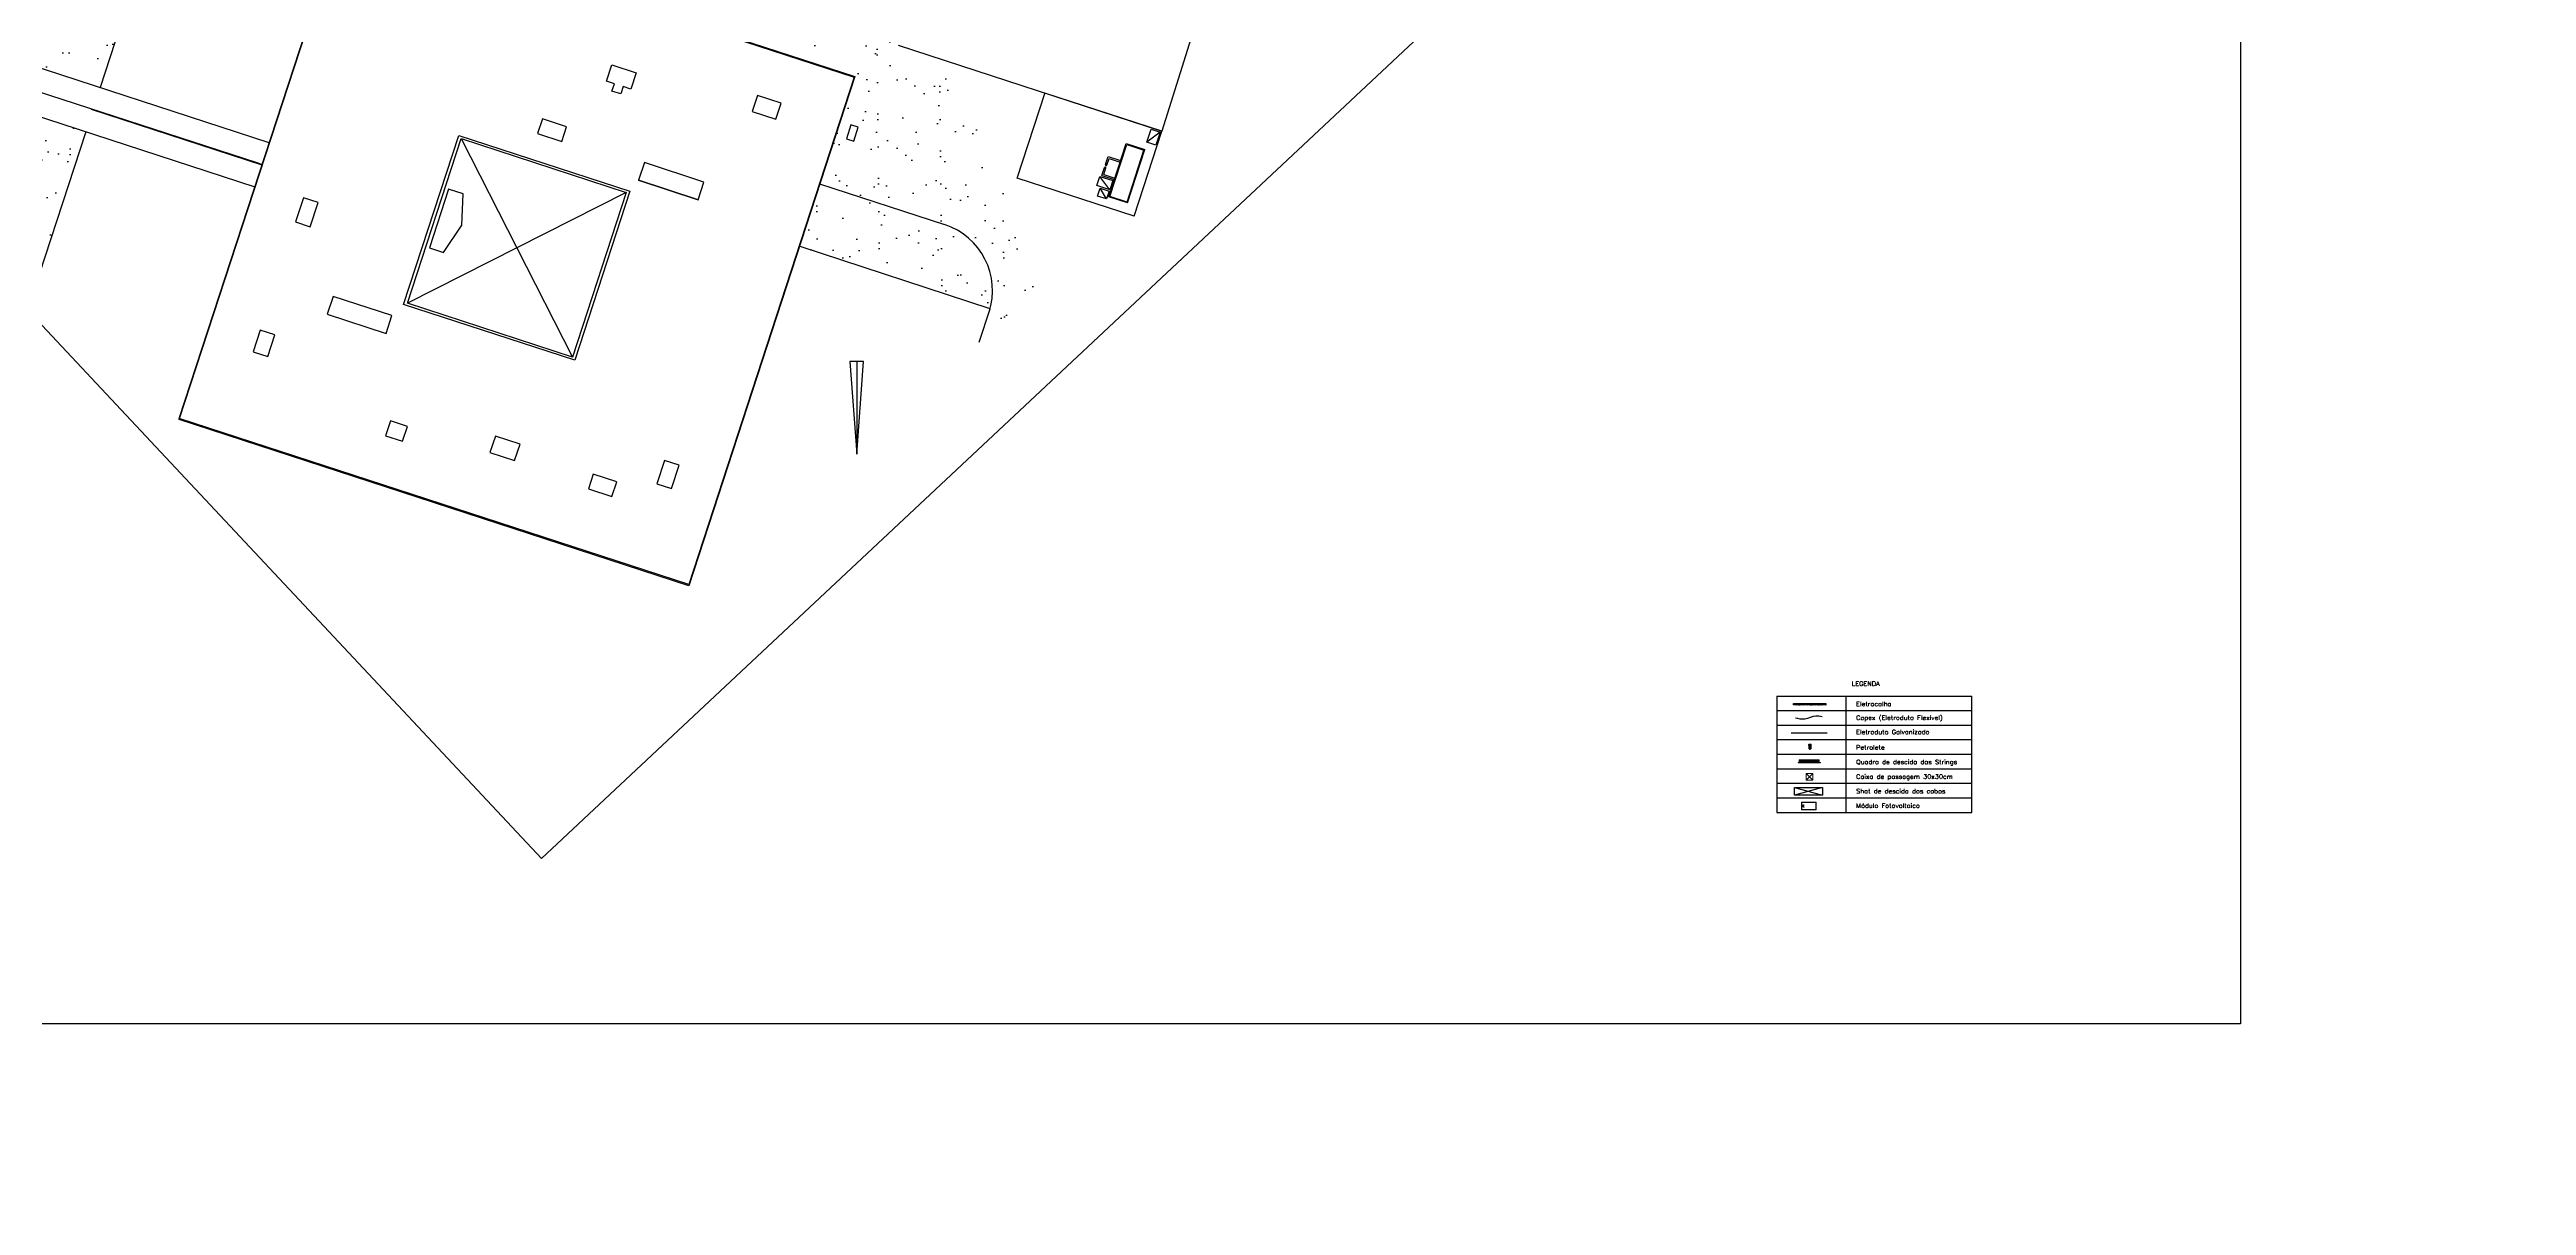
# Model space of a CAD drawing. Header units: metres. Extents: x 1796 to 5645, y -4719 to 2384.
# Drawn here: x 1957.2 to 2277.3, y -1421.4 to -1271.9 of the extents above; entities that cross this region are included whole.
import ezdxf

# ---------------------------------------------------------------- set-up
doc = ezdxf.new("R2010")
doc.units = ezdxf.units.M
doc.header["$MEASUREMENT"] = 0
doc.linetypes.add('BSB2F2-ARQ-PLAN-CORE-13-15P-ZA$1${ Batten }', pattern=[0])
doc.layers.get('0').update_dxf_attribs({"linetype": 'CONTINUOUS'})
for name, color, linetype in [('ARQUITETURA', 253, 'CONTINUOUS'), ('COPEX', 4, 'BSB2F2-ARQ-PLAN-CORE-13-15P-ZA$1${ Batten }'), ('ELETROCALHA', 2, 'CONTINUOUS'), ('ELETRODUTOS', 30, 'CONTINUOUS'), ('MÓDULOS FV', 7, 'CONTINUOUS'), ('SHAFT', 6, 'CONTINUOUS'), ('TEXTO', 1, 'CONTINUOUS')]:
    doc.layers.add(name, color=color, linetype=linetype)
for name, color, linetype, lineweight in [('Condulete', 3, 'CONTINUOUS', 9), ('MODULOS_PV', 2, 'CONTINUOUS', 9), ('String Box', 3, 'CONTINUOUS', 9)]:
    doc.layers.add(name, color=color, linetype=linetype, lineweight=lineweight)
doc.styles.add('S20', font='SIMPLEX.shx', dxfattribs={"width": 1.1, "height": 0.2})
pattern_1 = [(350.62296, (1466.5355, -762.2295), (4.089919, 4.08927), [0, -4.56, 0, -5.1, 0, -4.875]), (320.623, (1466.5355, -762.2295), (9.808834, 1.91215), [0, -2.46, 0, -4.11, 0, -1.575]), (280.62296, (1464.013, -759.536), (6.39856, -6.807323), [0, -1.5, 0, -5.4, 0, -7.05]), (270.623, (1464.013, -759.536), (8.08648, -4.78256), [0, -0.75, 0, -3.54, 0, -4.05])]

# ---------------------------------------------------------------- blocks, each defined once
blk = doc.blocks.new('modulo')
at = {"layer": 'MODULOS_PV', "color": 8}
for p, q in [((-1.38, 1.34), (-1.43, 1.34)), ((-0.75, 2.01), (-0.75, 2.06)), ((-0.05, 0.1), (-0.05, 0.05)), ((0.58, 0.77), (0.63, 0.77))]:
    blk.add_line(p, q, dxfattribs=at)
for points in [[(-1.43, 1.34), (-0.75, 2.06), (0.63, 0.77), (-0.05, 0.05)], [(-1.38, 1.34), (-0.75, 2.01), (0.58, 0.77), (-0.05, 0.1)]]:
    blk.add_lwpolyline(points, close=True, dxfattribs=at)
for points in [[(-0.96, 1.5), (-0.93, 1.48), (-0.92, 1.49), (-0.94, 1.51)], [(-0.88, 1.58), (-0.86, 1.56), (-0.87, 1.55), (-0.89, 1.57)]]:
    blk.add_lwpolyline(points, dxfattribs=at)
at = {"layer": 'MODULOS_PV', "color": 1}
blk.add_circle((-0.96, 1.4), 0.0332, dxfattribs=at)
at = {"layer": 'MODULOS_PV', "color": 8}
blk.add_circle((-0.79, 1.59), 0.0332, dxfattribs=at)
blk.add_open_spline([(-0.99, 1.47), (-1.01, 1.49), (-1.03, 1.51), (-1.05, 1.53), (-1.05, 1.53), (-1.05, 1.53), (-1.05, 1.54), (-1.05, 1.54), (-1.05, 1.54), (-1.01, 1.58), (-0.97, 1.63), (-0.92, 1.67), (-0.92, 1.67), (-0.92, 1.67), (-0.92, 1.67), (-0.92, 1.67), (-0.92, 1.67), (-0.9, 1.65), (-0.88, 1.63), (-0.86, 1.61), (-0.85, 1.61), (-0.85, 1.61), (-0.85, 1.61), (-0.85, 1.61), (-0.86, 1.61), (-0.9, 1.56), (-0.94, 1.52), (-0.98, 1.47), (-0.98, 1.47), (-0.98, 1.47), (-0.98, 1.47), (-0.98, 1.47), (-0.99, 1.47)], degree=3, knots=[0, 0, 0, 0, 1, 1, 1, 1.002534, 1.003925, 1.008052, 1.008052, 1.008052, 2.008052, 2.008052, 2.008052, 2.012179, 2.01357, 2.016104, 2.016104, 2.016104, 3.016104, 3.016104, 3.016104, 3.018638, 3.02003, 3.024156, 3.024156, 3.024156, 4.024156, 4.024156, 4.024156, 4.028283, 4.029675, 4.032208, 4.032208, 4.032208, 4.032208], dxfattribs=at)
at = {"layer": 'MODULOS_PV', "color": 1, "insert": (-1, 1.41), "char_height": 0.0572, "width": 0.1075, "attachment_point": 1, "rotation": 46.8722}
blk.add_mtext('+', dxfattribs=at)
at = {"layer": 'MODULOS_PV', "color": 8, "insert": (-0.83, 1.6), "char_height": 0.0572, "width": 0.1075, "attachment_point": 1, "rotation": 46.8722}
blk.add_mtext('-', dxfattribs=at)
blk = doc.blocks.new('CAIXA DE PASSAGEM 30x30')
at = {"layer": 'Condulete'}
for p, q in [((1935.03, -1138.37), (1935.03, -1138.07)), ((1935.03, -1138.07), (1935.33, -1138.07)), ((1935.33, -1138.07), (1935.03, -1138.37)), ((1935.03, -1138.07), (1935.33, -1138.37)), ((1935.33, -1138.37), (1935.03, -1138.37)), ((1935.33, -1138.07), (1935.33, -1138.37))]:
    blk.add_line(p, q, dxfattribs=at)
blk = doc.blocks.new('PETROLETE TIPO  X')
at = {"layer": 'ELETRODUTOS'}
h = blk.add_hatch(color=3, dxfattribs=at)
h.dxf.hatch_style = 1
h.paths.add_polyline_path([(1995.913, -1126.122), (1995.98, -1126.122), (1995.98, -1125.993), (1995.913, -1125.993)])
at = {"layer": 'Condulete'}
blk.add_lwpolyline([(1995.98, -1125.993), (1995.98, -1126.122), (1995.913, -1126.122), (1995.913, -1125.993)], close=True, dxfattribs=at)
blk = doc.blocks.new('BOX')
at = {"layer": 'Condulete'}
blk.add_lwpolyline([(1995.83, -1126.029), (1995.818, -1126.029), (1995.818, -1126.005), (1995.83, -1126.005)], close=True, dxfattribs=at)
at = {"layer": 'ELETRODUTOS', "color": 3, "linetype": 'Continuous'}
for p, q in [((1995.818, -1126.005), (1995.83, -1126.017)), ((1995.818, -1126.007), (1995.83, -1126.019)), ((1995.818, -1126.009), (1995.83, -1126.021)), ((1995.818, -1126.01), (1995.83, -1126.023)), ((1995.818, -1126.012), (1995.83, -1126.024)), ((1995.818, -1126.014), (1995.83, -1126.026)), ((1995.818, -1126.016), (1995.83, -1126.028)), ((1995.818, -1126.018), (1995.83, -1126.029)), ((1995.818, -1126.019), (1995.828, -1126.029)), ((1995.818, -1126.021), (1995.826, -1126.029)), ((1995.818, -1126.023), (1995.824, -1126.029)), ((1995.818, -1126.025), (1995.823, -1126.029)), ((1995.818, -1126.026), (1995.821, -1126.029)), ((1995.818, -1126.028), (1995.819, -1126.029)), ((1995.819, -1126.005), (1995.83, -1126.016)), ((1995.821, -1126.005), (1995.83, -1126.014)), ((1995.823, -1126.005), (1995.83, -1126.012)), ((1995.825, -1126.005), (1995.83, -1126.01)), ((1995.826, -1126.005), (1995.83, -1126.008)), ((1995.828, -1126.005), (1995.83, -1126.007))]:
    blk.add_line(p, q, dxfattribs=at)

msp = doc.modelspace()

# ---------------------------------------------------------------- hatches: boundary and pattern name
at = {"layer": 'ARQUITETURA'}
h = msp.add_hatch(dxfattribs=at)
h.set_pattern_fill('AR-SAND', color=116, scale=3, angle=-46.877, style=0)
h.set_pattern_definition(pattern_1)
edge = h.paths.add_edge_path(flags=16)
edge.add_arc((2066.29, -1207.21), 1.5, 0, 360)
edge = h.paths.add_edge_path(flags=16)
edge.add_arc((2057.6, -1198.56), 1.5, 0, 360)
edge = h.paths.add_edge_path(flags=16)
edge.add_arc((2073.67, -1217.85), 1.5, 0, 360)
edge = h.paths.add_edge_path()
edge.add_line((2077.35, -1309.79), (2085.45, -1302.21))
edge.add_line((2085.45, -1302.21), (2073.24, -1273.43))
edge.add_line((2073.24, -1273.43), (2067.01, -1271.4))
edge.add_line((2067.01, -1271.4), (2078.13, -1237.3))
edge.add_line((2078.13, -1237.3), (2099.86, -1244.38))
edge.add_line((2099.86, -1244.38), (2105.89, -1225.89))
edge.add_line((2105.89, -1225.89), (2099.91, -1223.94))
edge.add_line((2099.91, -1223.94), (2088.66, -1230.95))
edge.add_line((2088.66, -1230.95), (2087.39, -1231.75))
edge.add_line((2087.39, -1231.75), (2081.3, -1221.99))
edge.add_line((2081.3, -1221.99), (2075.32, -1212.4))
edge.add_arc((2015.07, -1249.96), 71, 31.9396, 58.4036)
edge.add_line((2052.27, -1189.48), (2051.64, -1190.5))
edge.add_line((2051.64, -1190.5), (2053.79, -1191.88))
edge.add_line((2053.79, -1191.88), (2048.27, -1200.82))
edge.add_line((2048.27, -1200.82), (2046.14, -1199.88))
edge.add_line((2046.14, -1199.88), (2045.08, -1201.6))
edge.add_line((2045.08, -1201.6), (2040.55, -1199.6))
edge.add_line((2040.55, -1199.6), (2026.15, -1232.21))
edge.add_line((2026.15, -1232.21), (2038.65, -1250.54))
edge.add_line((2038.65, -1250.54), (2041.81, -1254.47))
edge.add_line((2041.81, -1254.47), (2044.46, -1252.42))
edge.add_arc((2056.3, -1243.21), 15, -76.2429, 217.8803, ccw=False)
edge.add_line((2059.86, -1257.78), (2060.07, -1259.08))
edge.add_line((2060.07, -1259.08), (2062.97, -1258.62))
edge.add_line((2062.97, -1258.62), (2063.46, -1261.73))
edge.add_line((2063.46, -1261.73), (2056.4, -1262.84))
edge.add_line((2056.4, -1262.84), (2055.91, -1259.73))
edge.add_line((2055.91, -1259.73), (2057.58, -1259.47))
edge.add_line((2057.58, -1259.47), (2057.38, -1258.17))
edge.add_arc((2056.3, -1243.21), 15, 229.7345, 274.1253, ccw=False)
edge.add_line((2046.6, -1254.65), (2042.75, -1259.16))
edge.add_line((2042.75, -1259.16), (2047.01, -1260.55))
edge.add_line((2047.01, -1260.55), (2045.3, -1265.81))
edge.add_line((2045.3, -1265.81), (2040.35, -1264.19))
edge.add_line((2040.35, -1264.19), (2039.01, -1268.28))
edge.add_line((2039.01, -1268.28), (2061.18, -1275.51))
edge.add_line((2061.18, -1275.51), (2054.05, -1297.38))
edge.add_line((2054.05, -1297.38), (2078.77, -1305.44))
edge.add_line((2078.77, -1305.44), (2077.35, -1309.79))
h = msp.add_hatch(dxfattribs=at)
h.set_pattern_fill('AR-SAND', color=116, scale=3, angle=-46.877, style=0)
h.set_pattern_definition(pattern_1)
h.paths.add_polyline_path([(2034.79, -1266.91), (2036.12, -1262.82), (2037.84, -1257.56), (2034.73, -1253.67), (2018.88, -1233.89), (2026.28, -1217.12), (2011.97, -1217.2), (2000.67, -1213.43), (1986.63, -1224.69), (1972.03, -1221.75), (1972.99, -1243.61), (1943.65, -1251.69), (1938.16, -1268.53), (1963.7, -1276.86), (1970.52, -1255.94), (1992.39, -1263.07), (1995.34, -1254.04)])
h = msp.add_hatch(dxfattribs=at)
h.set_pattern_fill('AR-SAND', color=116, scale=3, angle=-46.877, style=0)
h.set_pattern_definition(pattern_1)
h.paths.add_polyline_path([(1928.94, -1278.52), (1954.32, -1305.62), (1961.84, -1282.56), (1930.9, -1272.47)])
at = {"layer": 'ELETROCALHA'}
h = msp.add_hatch(dxfattribs=at)
h.set_pattern_fill('ANSI36', color=256)
h.set_pattern_definition([(45, (236.07142, -211.76513), (0.066291261, 0.243067956), [0.3125, -0.0625, 0, -0.0625])])
h.paths.add_polyline_path([(2182.61, -1356.48), (2182.61, -1356.68), (2186.78, -1356.69), (2186.78, -1356.49)])
at = {"layer": 'String Box'}
h = msp.add_hatch(dxfattribs=at)
h.set_pattern_fill('ANSI31', color=256, angle=180)
h.set_pattern_definition([(225, (1624.93431, -2030.93644), (0.088388348, -0.088388348), [])])
h.paths.add_polyline_path([(2183.33, -1363.78), (2183.33, -1364.13), (2185.92, -1364.13), (2185.92, -1363.78)])

# ---------------------------------------------------------------- linework, layer by layer
for p, q in [((2180.45, -1355.52), (2180.45, -1364.93)), ((2180.45, -1355.52), (2205.65, -1355.52)), ((2180.45, -1357.4), (2205.65, -1357.4)), ((2189.36, -1355.52), (2189.36, -1364.93)), ((2205.65, -1364.93), (2205.65, -1355.52)), ((2180.45, -1359.28), (2205.65, -1359.28)), ((2180.45, -1361.16), (2205.65, -1361.16)), ((2180.45, -1363.04), (2205.65, -1363.04)), ((2180.45, -1364.93), (2180.45, -1370.57)), ((2180.45, -1364.93), (2205.65, -1364.93)), ((2180.45, -1366.81), (2205.65, -1366.81)), ((2189.36, -1364.93), (2189.36, -1370.57)), ((2205.65, -1370.57), (2205.65, -1364.93)), ((2180.45, -1368.69), (2205.65, -1368.69)), ((2180.45, -1368.69), (2205.65, -1368.69)), ((2180.45, -1370.57), (2205.65, -1370.57))]:
    msp.add_line(p, q)
at = {"layer": 'ARQUITETURA'}
for p, q in [((2020.74, -1376.52), (1823.66, -1166.12)), ((2123.75, -1209.46, 0), (2100.96, -1282.47)), ((2168.97, -1237.68), (2020.74, -1376.52)), ((1973.94, -1319.79), (1995.4, -1253.97)), ((1973.94, -1319.64), (1995.34, -1254.04)), ((1995.34, -1254.04), (2061.18, -1275.51)), ((1995.4, -1253.97), (2061.25, -1275.44)), ((1970.52, -1255.94), (1963.7, -1276.86)), ((1984.12, -1286.63), (1930.73, -1269.27)), ((1985.57, -1283.99), (1938.16, -1268.53)), ((1930.9, -1272.47), (1983.71, -1289.69)), ((2066.87, -1271.35), (2100.96, -1282.47)), ((2061.25, -1275.44), (2039.79, -1341.26)), ((2061.18, -1275.51), (2039.79, -1341.11)), ((1984.67, -1286.88), (1962.59, -1279.68)), ((2082.25, -1288.55), (2085.86, -1277.49)), ((2100.95, -1282.49), (2085.83, -1277.56)), ((1961.84, -1282.56), (1954.32, -1305.62)), ((2002.94, -1304.9), (2010.07, -1283.04)), ((2010.07, -1283.04), (2032.19, -1290.25)), ((2010.36, -1283.45), (2024.76, -1311.7)), ((2097.37, -1293.48), (2100.96, -1282.47)), ((2099, -1283.93), (2099.55, -1282.21)), ((2100.74, -1282.6), (2099, -1283.93)), ((2099.55, -1282.21), (2100.74, -1282.6)), ((2100.74, -1282.6), (2100.18, -1284.31)), ((1984.64, -1286.84), (1984.12, -1286.63)), ((2093.65, -1286.81), (2093.99, -1285.76)), ((2093.84, -1286.87), (2093.65, -1286.81)), ((2093.84, -1286.87), (2094.12, -1286.02)), ((2093.99, -1285.76), (2095.61, -1286.29)), ((2094.08, -1290.98), (2096.33, -1284.07)), ((2094.12, -1286.02), (2095.55, -1286.48)), ((2094.21, -1290.92), (2096.4, -1284.2)), ((2096.33, -1284.07), (2098.76, -1284.86)), ((2096.4, -1284.2), (2098.63, -1284.93)), ((2096.44, -1291.65), (2098.63, -1284.93)), ((2096.5, -1291.77), (2098.76, -1284.86)), ((2100.18, -1284.31), (2099, -1283.93)), ((2056.69, -1289.3), (2072.85, -1294.57)), ((2097.37, -1293.48), (2082.25, -1288.55)), ((2092.52, -1289.52), (2092.91, -1288.33)), ((2094.23, -1290.08), (2092.52, -1289.52)), ((2092.63, -1290.88), (2092.96, -1289.88)), ((2092.91, -1288.33), (2094.62, -1288.89)), ((2094.23, -1290.08), (2092.91, -1288.33)), ((2092.96, -1289.88), (2094.14, -1290.26)), ((2093.81, -1291.26), (2092.96, -1289.88)), ((2093.19, -1288.24), (2093.53, -1287.19)), ((2093.19, -1288.24), (2094.8, -1288.76)), ((2093.44, -1288.11), (2093.72, -1287.25)), ((2093.44, -1288.11), (2094.87, -1288.57)), ((2093.72, -1287.25), (2093.53, -1287.19)), ((2094.62, -1288.89), (2094.23, -1290.08)), ((2031.7, -1290.41), (2003.42, -1304.74)), ((2032.19, -1290.25), (2025.06, -1312.11)), ((2093.81, -1291.26), (2092.63, -1290.88)), ((2094.14, -1290.26), (2093.81, -1291.26)), ((2096.5, -1291.77), (2094.08, -1290.98)), ((2096.44, -1291.65), (2094.21, -1290.92)), ((2078.77, -1305.44), (2054.05, -1297.38)), ((2025.06, -1312.11), (2002.94, -1304.9)), ((2077.35, -1309.79), (2078.77, -1305.44)), ((2062.4, -1312.26), (2060.6, -1312.26)), ((2060.6, -1312.26), (2061.5, -1324.26)), ((2061.5, -1312.26), (2061.5, -1324.26)), ((2061.5, -1324.26), (2062.4, -1312.26)), ((2039.79, -1341.11), (1973.94, -1319.64)), ((2039.79, -1341.26), (1973.94, -1319.79))]:
    msp.add_line(p, q, dxfattribs=at)
at = {"layer": 'ARQUITETURA', "color": 3}
for points in [[(2032.32, -1277.04), (2031.32, -1276.72), (2031.01, -1277.67), (2029.87, -1277.3), (2030.18, -1276.35), (2029.18, -1276.02), (2029.86, -1273.93), (2033, -1274.95)], [(2048, -1279.95), (2051.04, -1280.95), (2051.72, -1278.85), (2048.68, -1277.86)], [(2020.25, -1282.78), (2023.38, -1283.81), (2024, -1281.91), (2020.87, -1280.88)], [(1988.96, -1294.23), (1990.86, -1294.85), (1991.88, -1291.72), (1989.98, -1291.1)], [(1993.07, -1306.15), (2000.68, -1308.63), (2001.42, -1306.34), (1993.81, -1303.86)], [(1983.49, -1311.01), (1985.39, -1311.63), (1986.3, -1308.83), (1984.4, -1308.21)], [(2000.61, -1321.86), (2002.8, -1322.57), (2003.42, -1320.67), (2001.23, -1319.96)], [(2014.1, -1324.05), (2017.29, -1325.09), (2017.98, -1322.95), (2014.8, -1321.91)], [(2035.67, -1328.09), (2037.57, -1328.71), (2038.56, -1325.67), (2036.66, -1325.05)], [(2026.83, -1328.72), (2029.87, -1329.72), (2030.49, -1327.81), (2027.45, -1326.82)]]:
    msp.add_lwpolyline(points, close=True, dxfattribs=at)
at = {"layer": 'ARQUITETURA'}
msp.add_lwpolyline([(2003.42, -1304.74), (2010.37, -1283.45), (2031.7, -1290.41), (2024.76, -1311.7)], close=True, dxfattribs=at)
for points in [[(2060.17, -1283.47), (2061.11, -1283.78), (2061.7, -1281.97), (2060.76, -1281.67), (2060.17, -1283.47)], [(2008.74, -1290), (2006.27, -1297.59), (2008.07, -1298.17), (2010.45, -1294.64), (2010.62, -1290.61), (2008.74, -1290)]]:
    msp.add_lwpolyline(points, dxfattribs=at)
at = {"layer": 'ARQUITETURA', "color": 3}
msp.add_lwpolyline([(2041.02, -1291.35), (2033.31, -1288.84), (2041.02, -1291.35), (2041.76, -1289.07), (2034.06, -1286.56), (2033.31, -1288.84)], dxfattribs=at)
at = {"layer": 'ARQUITETURA'}
for centre, radius, start, end in [((2093.75, -1286.84), 0.1, 161.9396, 341.9396), ((2093.62, -1287.22), 0.1, 341.9396, 161.9396), ((2070.06, -1303.12), 9, 341.9396, 71.9396)]:
    msp.add_arc(centre, radius, start, end, dxfattribs=at)
at = {"layer": 'COPEX'}
msp.add_spline([(2186.28, -1358.2), (2185.47, -1358.12), (2184.04, -1358.51), (2182.85, -1358.37)], degree=3, dxfattribs=at)
at = {"layer": 'ELETROCALHA'}
msp.add_lwpolyline([(2182.61, -1356.48), (2186.78, -1356.49), (2186.78, -1356.69), (2182.61, -1356.68)], close=True, dxfattribs=at)
at = {"layer": 'ELETRODUTOS'}
msp.add_line((2182.29, -1360.29), (2186.92, -1360.29), dxfattribs=at)
at = {"layer": 'SHAFT'}
for p, q in [((2182.73, -1367.33), (2186.32, -1368.32)), ((2186.32, -1367.33), (2182.73, -1368.32))]:
    msp.add_line(p, q, dxfattribs=at)
msp.add_lwpolyline([(2182.73, -1367.33), (2186.32, -1367.33), (2186.32, -1368.32), (2182.73, -1368.32)], close=True, dxfattribs=at)
at = {"layer": 'String Box'}
for points in [[(2185.92, -1364.13), (2183.33, -1364.13), (2183.33, -1363.78), (2185.92, -1363.78)], [(2186.07, -1364.16), (2183.18, -1364.16), (2183.18, -1364.13), (2186.07, -1364.13)]]:
    msp.add_lwpolyline(points, close=True, dxfattribs=at)
at = {"layer": 'TEXTO'}
msp.add_lwpolyline([(1796.3, -999.29), (2240.36, -999.29), (2240.36, -1397.9), (1796.3, -1397.9)], close=True, dxfattribs=at)

# ---------------------------------------------------------------- block references
at = {"layer": 'COPEX'}
for name, p, xscale, yscale, zscale in [('BOX', (-7205.42, 3935.83), 4.70480722296722, 4.70480722296722, 4.70480722296722), ('PETROLETE TIPO  X', (-7205.81, 3935.83), 4.70480722296722, 4.70480722296722, 4.70480722296722), ('CAIXA DE PASSAGEM 30x30', (-3239.81, 1824.55), 2.803083090406169, 2.803083090406169, 2.803083090406169)]:
    msp.add_blockref(name, p, dxfattribs=dict(at, xscale=xscale, yscale=yscale, zscale=zscale))
at = {"layer": 'COPEX', "xscale": 4.70480722296722, "yscale": 4.70480722296722, "zscale": 4.70480722296722, "rotation": 90}
msp.add_blockref('BOX', (-3112.96, -10752.35), dxfattribs=at)
at = {"layer": 'MÓDULOS FV', "rotation": 43.12783086693536}
msp.add_blockref('modulo', (2185.58, -1370.23), dxfattribs=at)

# ---------------------------------------------------------------- texts
at = {"style": 'S20', "width": 1.1}
for s, height, p in [('LEGENDA', 0.561, (2190.12, -1354.2)), ('Eletrocalha ', 0.5613, (2190.69, -1356.82)), ('Copex (Eletroduto Flexível)', 0.5613, (2190.69, -1358.61)), ('Eletroduto Galvanizado', 0.5613, (2190.69, -1360.46)), ('Quadro de descida das Strings', 0.5613, (2190.69, -1364.33)), ('Petrolete', 0.561, (2190.69, -1362.45)), ('Caixa de passagem 30x30cm', 0.5613, (2190.69, -1366.22)), ('Shat de descida dos cabos', 0.5613, (2190.69, -1368.1)), ('Módulo Fotovoltaico', 0.5613, (2190.69, -1369.98))]:
    msp.add_text(s, height=height, dxfattribs=at).set_placement(p)

doc.saveas('drawing.dxf')
